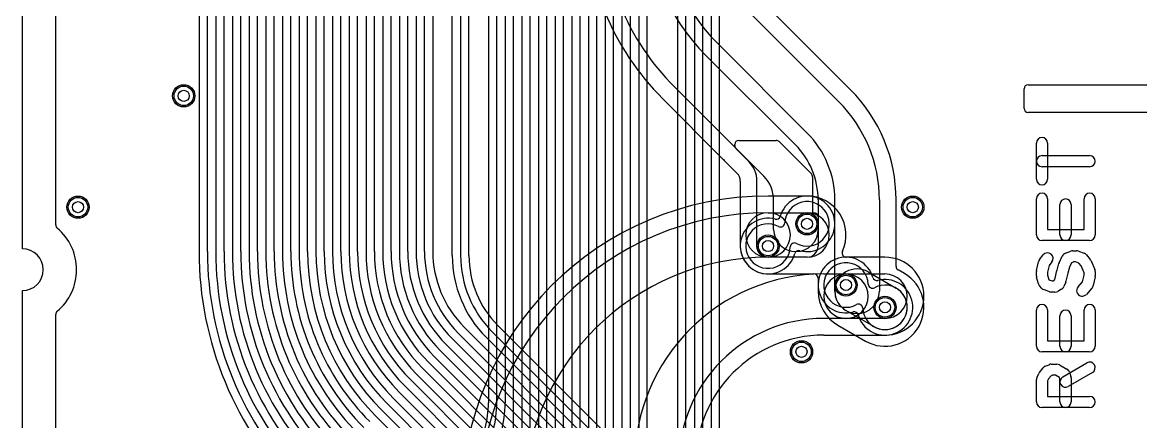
# Model space of a CAD drawing. Extents: x 0 to 57.1, y 0 to 59.8.
# Drawn here: x 0 to 20.09, y 13.15 to 20.32 of the extents above; entities that cross this region are included whole.
import ezdxf

# ---------------------------------------------------------------- set-up
doc = ezdxf.new("R2010")
doc.units = 0
for name, color, linetype in [('Hole', 1, 'CONTINUOUS'), ('L1', 3, 'CONTINUOUS'), ('L2', 3, 'CONTINUOUS'), ('L3', 3, 'CONTINUOUS'), ('L4', 3, 'CONTINUOUS'), ('Outline', 7, 'CONTINUOUS'), ('PartsSilk-A', 221, 'CONTINUOUS'), ('Resist-A', 2, 'CONTINUOUS'), ('Resist-B', 2, 'CONTINUOUS'), ('Silk-A', 140, 'CONTINUOUS')]:
    doc.layers.add(name, color=color, linetype=linetype)

msp = doc.modelspace()

# ---------------------------------------------------------------- linework, layer by layer
at = {"layer": 'Hole'}
for centre in [(2.9, 19), (1, 17), (16, 17), (14.1, 16.7), (13.4, 16.3), (14.8, 15.6), (15.5, 15.2), (14, 14.4)]:
    msp.add_circle(centre, 0.1, dxfattribs=at)
at = {"layer": 'L1'}
for p, q in [((0.60004, 16.67925), (0.60004, 42.66075)), ((14.87992, 19.11008), (13.27368, 20.71632)), ((13.06152, 20.50416), (14.66776, 18.89792)), ((14.10208, 18.33224), (12.49584, 19.93848)), ((12.2837, 19.72634), (13.88995, 18.12009)), ((13.32426, 17.5544), (11.71802, 19.16066)), ((11.50586, 18.9485), (12.57743, 17.87693)), ((12.8, 18.10605), (12.8, 18.12503)), ((12.87497, 18.2), (13.54395, 18.2)), ((13.59696, 18.17804), (14.17804, 17.59696)), ((13.05355, 17.82145), (12.82196, 18.05304)), ((12.61064, 17.84004), (12.84139, 17.60929)), ((14.2, 17.54395), (14.2, 16.9)), ((12.89996, 17.46789), (12.89996, 16.3)), ((13.2, 16.3), (13.2, 17.46789)), ((13.5, 16.6), (13.5, 17.13015)), ((14.3, 17.13015), (14.3, 16.6)), ((14.6, 15.48867), (14.6, 17.13015)), ((15.4, 17.13015), (15.4, 15.48867)), ((15.70004, 15.93616), (15.70004, 17.13015)), ((14.2, 16.9), (14.22503, 16.9)), ((14.3, 16.82503), (14.3, 16.3)), ((14.1, 16.1), (13.4, 16.1)), ((13.4, 15.79996), (14.22496, 15.79996)), ((14.29996, 15.72496), (14.29996, 15.48866)), ((15.2, 15.83508), (15.7, 15.54641)), ((15.85007, 15.80622), (15.73806, 15.87091)), ((15.3, 14.85359), (14.8, 15.14226)), ((0.60004, 9.69017), (0.60004, 15.07075)), ((14.65163, 14.88146), (15.14974, 14.59387))]:
    msp.add_line(p, q, dxfattribs=at)
for centre in [(2.9, 19), (1, 17), (16, 17), (14.1, 16.7), (13.4, 16.3), (14.8, 15.6), (15.5, 15.2), (14, 14.4)]:
    msp.add_circle(centre, 0.2, dxfattribs=at)
for centre, radius, start, end in [((14.9, 22.34264), 4.80004, 180, -135), ((14.9, 22.34264), 4.5, 180, -135), ((14.9, 22.34264), 3.7, 180, -135), ((14.9, 22.34264), 3.4, 180, -135), ((12.9, 17.13014), 2.80004, 0.000205, 45.000289), ((12.9, 17.13015), 2.5, 0, 45.000162), ((12.9, 17.13015), 1.7, 0, 45.000238), ((12.87497, 18.12503), 0.07497, 90, 180), ((12.87497, 18.10605), 0.07497, 180, -135), ((13.54395, 18.12503), 0.07497, 45, 90), ((12.9, 17.13014), 1.4, 0.000409, 45), ((12.5244, 17.8239), 0.075, 38.112174, 45), ((12.87489, 18.10616), 0.37502, -141.007818, -134.983795), ((12.55677, 17.78786), 0.075, 44.087019, 45.016205), ((12.7, 17.46789), 0.5, 0, 45.00081), ((12.69999, 17.46789), 0.19997, 0, 45), ((12.9, 17.13014), 0.6, 0.000955, 45), ((14.12503, 17.54395), 0.07497, 0, 45), ((14.22503, 16.82503), 0.07497, 0, 90), ((0.67504, 16.67925), 0.075, 180, -130.008032), ((0, 15.875), 0.97499, -49.991879, 49.991879), ((13.9, 16.6), 0.4, 180, 0), ((13.4, 16.3), 0.50004, 180, -90), ((13.4, 16.3), 0.2, 180, -90), ((14.1, 16.3), 0.2, -90, 0), ((15, 15.48867), 0.4, 59.999988, -119.999559), ((15.77504, 15.93616), 0.075, 180, -119.542105), ((14.22496, 15.72496), 0.075, 0, 90), ((15.50002, 15.19998), 0.70004, -119.839496, 59.997365), ((15, 15.48866), 0.70004, 180, -119.859292), ((15, 15.48867), 0.4, 180, 0), ((15.5, 15.2), 0.4, -120.000012, 60.000441), ((0.67504, 15.07075), 0.075, 130.008032, 180), ((14.61413, 14.81651), 0.075, 59.999272, 60.139511), ((15.11356, 14.52817), 0.075, 59.434525, 61.159085)]:
    msp.add_arc(centre, radius, start, end, dxfattribs=at)
at = {"layer": 'L2'}
for p, q in [((0.60004, 16.67925), (0.60004, 42.66075)), ((8.37496, 29.22746), (8.37496, 13.48469)), ((8.525, 13.48469), (8.525, 29.22746)), ((8.675, 29.22746), (8.675, 13.48469)), ((8.825, 6.30829), (8.825, 29.22744)), ((8.975, 29.22744), (8.975, 6.30829)), ((9.125, 6.30829), (9.125, 29.22739)), ((9.275, 29.22739), (9.275, 6.30829)), ((9.425, 6.19274), (9.425, 29.22733)), ((9.575, 29.22733), (9.575, 6.19274)), ((9.725, 5.95684), (9.725, 29.22728)), ((9.875, 29.22728), (9.875, 5.95684)), ((10.025, 5.90193), (10.025, 29.22722)), ((10.175, 29.22722), (10.175, 5.90193)), ((10.325, 6.39278), (10.325, 29.22716)), ((10.475, 29.22716), (10.475, 6.39278)), ((10.625, 6.39281), (10.625, 29.22711)), ((10.775, 29.22711), (10.775, 6.39281)), ((10.925, 6.39282), (10.925, 29.22705)), ((11.075, 29.22705), (11.075, 6.39282)), ((11.22504, 6.39282), (11.22504, 29.22705)), ((11.77496, 28.15), (11.77496, 12.68777)), ((11.925, 12.68777), (11.925, 28.15)), ((12.075, 28.15), (12.075, 12.68777)), ((12.225, 12.68783), (12.225, 28.15)), ((12.375, 28.15), (12.375, 12.68783)), ((12.52504, 12.68783), (12.52504, 28.15)), ((0.60004, 9.69017), (0.60004, 15.07075))]:
    msp.add_line(p, q, dxfattribs=at)
for centre in [(2.9, 19), (1, 17), (16, 17), (14, 14.4)]:
    msp.add_circle(centre, 0.2, dxfattribs=at)
for centre, radius, start, end in [((14.1, 16.7), 0.40004, -118.313948, 177.803842), ((0.67504, 16.67925), 0.075, 180, -130.008032), ((13.4, 16.3), 0.40004, 61.686052, -2.196158), ((13.62531, 16.71821), 0.075, -118.311104, -2.200836), ((0, 15.875), 0.97499, -49.991879, 49.991879), ((13.87469, 16.28179), 0.075, 61.688896, 177.799164), ((14.8, 15.6), 0.40004, 2.196158, -61.686052), ((15.5, 15.2), 0.40004, -177.803842, 118.313948), ((15.27469, 15.61821), 0.075, -177.799164, -61.688896), ((0.67504, 15.07075), 0.075, 130.008032, 180), ((15.02531, 15.18179), 0.075, 2.200836, 118.311104), ((6.59999, 13.48469), 1.77497, -30.000125, 0), ((6.6, 13.48469), 1.925, -29.999984, 0), ((6.6, 13.48469), 2.075, -30.000037, 0)]:
    msp.add_arc(centre, radius, start, end, dxfattribs=at)
at = {"layer": 'L3'}
for p, q in [((0.60004, 16.67925), (0.60004, 42.66075)), ((14.1, 17.20004), (13.4, 17.20004)), ((13.4, 16.9), (14.1, 16.9)), ((14.1, 16.1), (13.4, 16.1)), ((15.5, 16.10004), (14.80363, 16.10004)), ((14.4, 15.8), (14.8, 15.8)), ((14.8, 15.8), (15.5, 15.8)), ((0.60004, 9.69017), (0.60004, 15.07075)), ((14.8, 15), (14.4, 15)), ((15.5, 15), (14.8, 15)), ((14.4, 14.69996), (15.5, 14.69996))]:
    msp.add_line(p, q, dxfattribs=at)
for centre in [(2.9, 19), (1, 17), (16, 17), (14.1, 16.7), (13.4, 16.3), (14.8, 15.6), (15.5, 15.2), (14, 14.4)]:
    msp.add_circle(centre, 0.2, dxfattribs=at)
for centre, radius, start, end in [((13.4, 11.7), 5.50004, 90, 180), ((14.1, 16.5), 0.70004, -24.78806, 90), ((13.4, 11.7), 5.2, 90, 180), ((13.4, 16.5), 0.4, 90, -90), ((13.4, 16.5), 0.4, -90, 90), ((14.1, 16.5), 0.4, -90, 90), ((0.67504, 16.67925), 0.075, 180, -130.008032), ((0, 15.875), 0.97499, -49.991879, 49.991879), ((13.4, 11.7), 4.4, 90, 180), ((14.80363, 16.17506), 0.075, 155.215255, 180), ((14.80363, 16.17504), 0.075, 179.984721, -90), ((15.5, 15.4), 0.70004, -90, 90), ((14.4, 12.4), 3.4, 90, 180), ((14.8, 15.4), 0.4, 90, -90), ((14.8, 15.4), 0.4, -90, 90), ((15.5, 15.4), 0.4, -90, 90), ((0.67504, 15.07075), 0.075, 130.008032, 180), ((14.4, 12.4), 2.6, 90, 180), ((14.4, 12.4), 2.29996, 90, 180)]:
    msp.add_arc(centre, radius, start, end, dxfattribs=at)
at = {"layer": 'L4'}
for p, q in [((0.60004, 16.67925), (0.60004, 42.66075)), ((3.17496, 31.86603), (3.17496, 16.20342)), ((3.325, 16.20342), (3.325, 31.86603)), ((3.475, 31.86603), (3.475, 16.20342)), ((3.625, 16.20348), (3.625, 31.56602)), ((3.775, 31.56602), (3.775, 16.20348)), ((3.925, 16.20353), (3.925, 31.26604)), ((4.075, 31.26604), (4.075, 16.20353)), ((4.225, 16.20359), (4.225, 30.96601)), ((4.375, 30.96601), (4.375, 16.20359)), ((4.525, 16.20364), (4.525, 30.66602)), ((4.675, 30.66602), (4.675, 16.20364)), ((4.825, 16.20369), (4.825, 30.36603)), ((4.975, 30.36603), (4.975, 16.20369)), ((5.125, 16.20376), (5.125, 30.06603)), ((5.275, 30.06603), (5.275, 16.20376)), ((5.425, 16.20381), (5.425, 29.76601)), ((5.575, 29.76601), (5.575, 16.20381)), ((5.725, 16.20387), (5.725, 29.46601)), ((5.875, 29.46601), (5.875, 16.20387)), ((6.025, 16.20392), (6.025, 29.16603)), ((6.175, 29.16603), (6.175, 16.20392)), ((6.325, 16.20398), (6.325, 28.86603)), ((6.475, 28.86603), (6.475, 16.20398)), ((6.625, 16.20404), (6.625, 28.56602)), ((6.775, 28.56602), (6.775, 16.20404)), ((6.925, 16.20409), (6.925, 28.26602)), ((7.075, 28.26602), (7.075, 16.20409)), ((7.225, 16.20415), (7.225, 27.96603)), ((7.375, 27.96603), (7.375, 16.20415)), ((8.02504, 16.12843), (8.02504, 27.84932)), ((7.725, 16.12843), (7.725, 22.02422)), ((7.875, 22.02422), (7.875, 16.12843)), ((0.60004, 9.69017), (0.60004, 15.07075)), ((16.16624, 7.25202), (8.54492, 14.87334)), ((15.05407, 7.51557), (7.83276, 14.7369)), ((7.93882, 14.84296), (15.16014, 7.62164)), ((8.43882, 14.76724), (16.06014, 7.14592)), ((14.84193, 7.30341), (7.62062, 14.52472)), ((7.72668, 14.63078), (14.948, 7.40948)), ((15.95407, 7.03985), (8.33276, 14.66118)), ((9.56534, 12.15566), (7.40849, 14.31253)), ((7.51456, 14.4186), (9.67141, 12.26173)), ((9.35321, 11.94349), (7.19636, 14.10034)), ((7.30242, 14.2064), (9.45928, 12.04956)), ((9.14108, 11.7313), (6.98423, 13.88815)), ((7.09029, 13.99421), (9.24715, 11.83737)), ((8.92895, 11.51911), (6.7721, 13.67596)), ((6.87816, 13.78202), (9.03501, 11.62517)), ((8.71682, 11.30692), (6.55996, 13.46378)), ((6.66602, 13.56984), (8.82288, 11.41298)), ((6.4539, 13.35766), (8.61075, 11.20079)), ((8.50468, 11.09472), (6.34783, 13.25159))]:
    msp.add_line(p, q, dxfattribs=at)
for centre in [(2.9, 19), (1, 17), (16, 17), (14.1, 16.7), (13.4, 16.3), (14.8, 15.6), (15.5, 15.2), (14, 14.4)]:
    msp.add_circle(centre, 0.2, dxfattribs=at)
for centre, radius, start, end in [((14.1, 16.7), 0.50005, -104.764908, 164.252757), ((0.67504, 16.67925), 0.075, 180, -130.008032), ((13.40001, 16.30001), 0.50003, 75.347069, -15.747865), ((13.54547, 16.85634), 0.075, -104.651407, -103.737918), ((13.54654, 16.85607), 0.075, -104.581019, -15.752305), ((0, 15.875), 0.97499, -49.991879, 49.991879), ((9.3, 16.20342), 6.12504, 180, -135), ((9.3, 16.20342), 5.975, 180, -135), ((9.3, 16.20342), 5.825, 180, -135), ((9.3, 16.20348), 5.675, 180, -135), ((9.3, 16.20348), 5.525, 180, -135), ((9.3, 16.20353), 5.375, 180, -135.000075), ((9.3, 16.20353), 5.225, 180, -135.000078), ((9.3, 16.20359), 5.075, 180, -134.99992), ((9.3, 16.20359), 4.925, 180, -134.999918), ((9.3, 16.20364), 4.775, 180, -135), ((9.3, 16.20364), 4.625, 180, -135), ((9.3, 16.20369), 4.475, 180, -135), ((9.3, 16.20369), 4.325, 180, -135), ((9.3, 16.20376), 4.175, 180, -135), ((9.3, 16.20376), 4.025, 180, -135), ((9.3, 16.20381), 3.875, 180, -135.000105), ((9.3, 16.20381), 3.725, 180, -135.000109), ((9.3, 16.20387), 3.575, 180, -134.999887), ((9.3, 16.20387), 3.425, 180, -134.999882), ((9.3, 16.20392), 3.275, 180, -135), ((9.3, 16.20392), 3.125, 180, -135), ((9.3, 16.20398), 2.975, 180, -135), ((9.3, 16.20398), 2.825, 180, -135), ((9.3, 16.20404), 2.675, 180, -135), ((9.3, 16.20404), 2.525, 180, -135), ((9.3, 16.20409), 2.375, 180, -135.000171), ((9.3, 16.20409), 2.225, 180, -135.000182), ((9.3, 16.20415), 2.075, 180, -134.999805), ((9.3, 16.20415), 1.925, 180, -134.99979), ((9.8, 16.12843), 2.075, 180, -134.999805), ((9.8, 16.12843), 1.925, 180, -134.99979), ((9.8, 16.12843), 1.77496, 180, -134.999772), ((13.95345, 16.14394), 0.075, 75.237383, 164.247695), ((14.8, 15.59999), 0.50004, 15.747554, -75.235908), ((15.50001, 15.2), 0.50005, -164.252757, 104.766016), ((15.35345, 15.75606), 0.075, -164.247695, -75.237383), ((0.67504, 15.07075), 0.075, 130.008032, 180), ((14.94654, 15.04394), 0.075, 15.742879, 104.762617)]:
    msp.add_arc(centre, radius, start, end, dxfattribs=at)
at = {"layer": 'Outline'}
for p, q in [((0, 16.25), (0, 43.09)), ((0, 1.5), (0, 15.5))]:
    msp.add_line(p, q, dxfattribs=at)
msp.add_arc((0, 15.875), 0.375, -90, 90, dxfattribs=at)
at = {"layer": 'PartsSilk-A'}
for p, q in [((18, 18.775), (18, 19.125)), ((18.075, 19.2), (29.075, 19.2)), ((29.075, 18.7), (18.075, 18.7)), ((18.22222, 17.5), (18.22222, 18.15185)), ((18.42222, 18.15185), (18.42222, 17.5)), ((18.32222, 17.92593), (19.17778, 17.92593)), ((19.17778, 17.72593), (18.32222, 17.72593)), ((18.22222, 16.5), (18.22222, 17.15185)), ((18.42222, 17.15185), (18.42222, 16.6)), ((19.07778, 16.6), (19.07778, 17.15185)), ((19.27778, 17.15185), (19.27778, 16.5)), ((18.64444, 16.5), (18.64444, 17.04815)), ((18.84444, 17.04815), (18.84444, 16.5)), ((18.42222, 16.6), (19.07778, 16.6)), ((19.17778, 16.4), (18.32222, 16.4)), ((18.27816, 16.05962), (18.34482, 16.1411)), ((18.63168, 16.00171), (18.68724, 16.12023)), ((18.74305, 16.17156), (18.84305, 16.20859)), ((18.87778, 16.21481), (18.94444, 16.21481)), ((18.97917, 16.20859), (19.07917, 16.17156)), ((19.12183, 16.14111), (19.1885, 16.05963)), ((18.22444, 15.8617), (18.25778, 16.01726)), ((18.44827, 15.9517), (18.42222, 15.83014)), ((18.49962, 16.01446), (18.44827, 15.9517)), ((18.59262, 15.86781), (18.62595, 15.98633)), ((18.81626, 15.92427), (18.78587, 15.81621)), ((18.85093, 15.99823), (18.81626, 15.92427)), ((18.8957, 16.01481), (18.85093, 15.99823)), ((18.92652, 16.01481), (18.8957, 16.01481)), ((18.98425, 15.99343), (18.92652, 16.01481)), ((19.02476, 15.94391), (18.98425, 15.99343)), ((19.07778, 15.82021), (19.02476, 15.94391)), ((19.20302, 16.03569), (19.26969, 15.88013)), ((18.22222, 15.76667), (18.22222, 15.84074)), ((18.2593, 15.62107), (18.22596, 15.73959)), ((18.42222, 15.83014), (18.42222, 15.78047)), ((18.42222, 15.78047), (18.4455, 15.69769)), ((18.4455, 15.69769), (18.44674, 15.69632)), ((18.44674, 15.69632), (18.50681, 15.67407)), ((18.50681, 15.67407), (18.52964, 15.67407)), ((18.52964, 15.67407), (18.54296, 15.68147)), ((18.54296, 15.68147), (18.55984, 15.72271)), ((18.55984, 15.72271), (18.59133, 15.86269)), ((18.78587, 15.81621), (18.75312, 15.67064)), ((19.05225, 15.65817), (19.07778, 15.77727)), ((19.07778, 15.77727), (19.07778, 15.82021)), ((19.27556, 15.74571), (19.24222, 15.59015)), ((19.27778, 15.84074), (19.27778, 15.76667)), ((18.31455, 15.54422), (18.28122, 15.58126)), ((18.45416, 15.4803), (18.35416, 15.51734)), ((18.55556, 15.47407), (18.48889, 15.47407)), ((18.67079, 15.5237), (18.60413, 15.48666)), ((18.74811, 15.65472), (18.71477, 15.57324)), ((18.97011, 15.5669), (19.05225, 15.65817)), ((19.21877, 15.54421), (19.11877, 15.4331)), ((18.22222, 14.5), (18.22222, 15.15185)), ((18.42222, 15.15185), (18.42222, 14.6)), ((19.07778, 14.6), (19.07778, 15.15185)), ((19.27778, 15.15185), (19.27778, 14.5)), ((18.64444, 14.5), (18.64444, 15.04815)), ((18.84444, 15.04815), (18.84444, 14.5)), ((18.42222, 14.6), (19.07778, 14.6)), ((19.17778, 14.4), (18.32222, 14.4)), ((18.27816, 14.02999), (18.34482, 14.11147)), ((18.38161, 14.13953), (18.44828, 14.16916)), ((18.48889, 14.17778), (18.58889, 14.17778)), ((18.63746, 14.16519), (18.77079, 14.09111)), ((18.69419, 13.94942), (19.12753, 14.20127)), ((18.22222, 13.5), (18.22222, 13.9)), ((18.23278, 13.94473), (18.26612, 14.0114)), ((18.44002, 13.91198), (18.42222, 13.87639)), ((18.42222, 13.87639), (18.42222, 13.6)), ((18.48456, 13.96643), (18.44002, 13.91198)), ((18.51011, 13.97778), (18.48456, 13.96643)), ((18.56298, 13.97778), (18.51011, 13.97778)), ((18.63812, 13.93603), (18.56298, 13.97778)), ((18.64444, 13.91495), (18.63812, 13.93603)), ((18.64444, 13.5), (18.64444, 13.91495)), ((19.22803, 14.02835), (18.79469, 13.7765)), ((18.818, 14.03243), (18.84022, 13.95836)), ((18.84444, 13.92963), (18.84444, 13.5)), ((18.42222, 13.6), (19.17778, 13.6)), ((19.17778, 13.4), (18.32222, 13.4))]:
    msp.add_line(p, q, dxfattribs=at)
for centre, radius, start, end in [((18.075, 19.125), 0.075, 90, 180), ((18.075, 18.775), 0.075, 180, -90), ((18.32222, 18.15185), 0.1, 0, 180), ((18.32222, 17.82593), 0.1, 90, -90), ((19.17778, 17.82593), 0.1, -90, 90), ((18.32222, 17.5), 0.1, 180, 0), ((18.32222, 17.15185), 0.1, 0, 180), ((18.74444, 17.04815), 0.1, 0, 180), ((19.17778, 17.15185), 0.1, 0, 180), ((18.32222, 16.5), 0.1, 180, -90), ((18.74444, 16.5), 0.1, 180, 0), ((19.17778, 16.5), 0.1, -90, 0), ((18.42222, 16.07778), 0.1, -39.286182, 140.712891), ((18.77778, 16.07778), 0.1, 110.321346, 154.883679), ((18.87778, 16.11481), 0.1, 90, 110.319591), ((18.94444, 16.11481), 0.1, 69.678654, 90), ((19.04444, 16.07778), 0.1, 39.294244, 69.680409), ((18.35556, 15.9963), 0.1, 140.713818, 167.901241), ((18.72222, 15.95926), 0.1, 154.880301, 164.293042), ((19.11111, 15.9963), 0.1, 23.198591, 39.291321), ((19.17778, 15.84074), 0.1, 0, 23.199035), ((18.32222, 15.84074), 0.1, 167.901241, 180), ((18.32222, 15.76667), 0.1, 180, -164.28757), ((18.68889, 15.84074), 0.1, 164.294637, 167.320997), ((19.17778, 15.76667), 0.1, -12.098759, 0), ((18.35556, 15.64815), 0.1, -164.28757, -138.019601), ((18.38889, 15.61111), 0.1, -138.019601, -110.323336), ((18.48889, 15.57407), 0.1, -110.323336, -90), ((18.55556, 15.57407), 0.1, -90, -60.940944), ((18.62222, 15.61111), 0.1, -60.940944, -22.253604), ((18.65556, 15.69259), 0.1, -22.253604, -12.679824), ((19.04444, 15.5), 0.1, 138.01151, -41.987497), ((19.14444, 15.61111), 0.1, -41.98849, -12.096769), ((18.32222, 15.15185), 0.1, 0, 180), ((18.74444, 15.04815), 0.1, 0, 180), ((19.17778, 15.15185), 0.1, 0, 180), ((18.32222, 14.5), 0.1, 180, -90), ((18.74444, 14.5), 0.1, 180, 0), ((19.17778, 14.5), 0.1, -90, 0), ((18.42222, 14.04815), 0.1, 113.960744, 140.712891), ((18.48889, 14.07778), 0.1, 90, 113.961692), ((18.58889, 14.07778), 0.1, 60.940944, 90), ((18.72222, 14.0037), 0.1, 16.697049, 60.942842), ((19.17778, 14.11481), 0.1, -59.835119, 120.164442), ((18.32222, 13.9), 0.1, 153.429824, 180), ((18.35556, 13.96667), 0.1, 140.713818, 153.431511), ((18.74444, 13.86296), 0.1, 120.164881, -59.835558), ((18.74444, 13.92963), 0.1, 0, 16.698535), ((18.32222, 13.5), 0.1, 180, -90), ((18.74444, 13.5), 0.1, 180, 0), ((19.17778, 13.5), 0.1, -90, 90)]:
    msp.add_arc(centre, radius, start, end, dxfattribs=at)
at = {"layer": 'Resist-A'}
for centre in [(2.9, 19), (1, 17), (16, 17), (14.1, 16.7), (13.4, 16.3), (14.8, 15.6), (15.5, 15.2), (14, 14.4)]:
    msp.add_circle(centre, 0.175, dxfattribs=at)
at = {"layer": 'Resist-B'}
for centre in [(2.9, 19), (1, 17), (16, 17), (14.1, 16.7), (13.4, 16.3), (14.8, 15.6), (15.5, 15.2), (14, 14.4)]:
    msp.add_circle(centre, 0.175, dxfattribs=at)
at = {"layer": 'Silk-A'}
for p, q in [((18, 18.775), (18, 19.125)), ((18.075, 19.2), (29.075, 19.2)), ((29.075, 18.7), (18.075, 18.7)), ((18.22222, 17.5), (18.22222, 18.15185)), ((18.42222, 18.15185), (18.42222, 17.5)), ((18.32222, 17.92593), (19.17778, 17.92593)), ((19.17778, 17.72593), (18.32222, 17.72593)), ((18.22222, 16.5), (18.22222, 17.15185)), ((18.42222, 17.15185), (18.42222, 16.6)), ((19.07778, 16.6), (19.07778, 17.15185)), ((19.27778, 17.15185), (19.27778, 16.5)), ((18.64444, 16.5), (18.64444, 17.04815)), ((18.84444, 17.04815), (18.84444, 16.5)), ((18.42222, 16.6), (19.07778, 16.6)), ((19.17778, 16.4), (18.32222, 16.4)), ((18.27816, 16.05962), (18.34482, 16.1411)), ((18.63168, 16.00171), (18.68724, 16.12023)), ((18.74305, 16.17156), (18.84305, 16.20859)), ((18.87778, 16.21481), (18.94444, 16.21481)), ((18.97917, 16.20859), (19.07917, 16.17156)), ((19.12183, 16.14111), (19.1885, 16.05963)), ((18.22444, 15.8617), (18.25778, 16.01726)), ((18.44827, 15.9517), (18.42222, 15.83014)), ((18.49962, 16.01446), (18.44827, 15.9517)), ((18.59262, 15.86781), (18.62595, 15.98633)), ((18.81626, 15.92427), (18.78587, 15.81621)), ((18.85093, 15.99823), (18.81626, 15.92427)), ((18.8957, 16.01481), (18.85093, 15.99823)), ((18.92652, 16.01481), (18.8957, 16.01481)), ((18.98425, 15.99343), (18.92652, 16.01481)), ((19.02476, 15.94391), (18.98425, 15.99343)), ((19.07778, 15.82021), (19.02476, 15.94391)), ((19.20302, 16.03569), (19.26969, 15.88013)), ((18.22222, 15.76667), (18.22222, 15.84074)), ((18.2593, 15.62107), (18.22596, 15.73959)), ((18.42222, 15.83014), (18.42222, 15.78047)), ((18.42222, 15.78047), (18.4455, 15.69769)), ((18.4455, 15.69769), (18.44674, 15.69632)), ((18.44674, 15.69632), (18.50681, 15.67407)), ((18.50681, 15.67407), (18.52964, 15.67407)), ((18.52964, 15.67407), (18.54296, 15.68147)), ((18.54296, 15.68147), (18.55984, 15.72271)), ((18.55984, 15.72271), (18.59133, 15.86269)), ((18.78587, 15.81621), (18.75312, 15.67064)), ((19.05225, 15.65817), (19.07778, 15.77727)), ((19.07778, 15.77727), (19.07778, 15.82021)), ((19.27556, 15.74571), (19.24222, 15.59015)), ((19.27778, 15.84074), (19.27778, 15.76667)), ((18.31455, 15.54422), (18.28122, 15.58126)), ((18.45416, 15.4803), (18.35416, 15.51734)), ((18.55556, 15.47407), (18.48889, 15.47407)), ((18.67079, 15.5237), (18.60413, 15.48666)), ((18.74811, 15.65472), (18.71477, 15.57324)), ((18.97011, 15.5669), (19.05225, 15.65817)), ((19.21877, 15.54421), (19.11877, 15.4331)), ((18.22222, 14.5), (18.22222, 15.15185)), ((18.42222, 15.15185), (18.42222, 14.6)), ((19.07778, 14.6), (19.07778, 15.15185)), ((19.27778, 15.15185), (19.27778, 14.5)), ((18.64444, 14.5), (18.64444, 15.04815)), ((18.84444, 15.04815), (18.84444, 14.5)), ((18.42222, 14.6), (19.07778, 14.6)), ((19.17778, 14.4), (18.32222, 14.4)), ((18.27816, 14.02999), (18.34482, 14.11147)), ((18.38161, 14.13953), (18.44828, 14.16916)), ((18.48889, 14.17778), (18.58889, 14.17778)), ((18.63746, 14.16519), (18.77079, 14.09111)), ((18.69419, 13.94942), (19.12753, 14.20127)), ((18.22222, 13.5), (18.22222, 13.9)), ((18.23278, 13.94473), (18.26612, 14.0114)), ((18.44002, 13.91198), (18.42222, 13.87639)), ((18.42222, 13.87639), (18.42222, 13.6)), ((18.48456, 13.96643), (18.44002, 13.91198)), ((18.51011, 13.97778), (18.48456, 13.96643)), ((18.56298, 13.97778), (18.51011, 13.97778)), ((18.63812, 13.93603), (18.56298, 13.97778)), ((18.64444, 13.91495), (18.63812, 13.93603)), ((18.64444, 13.5), (18.64444, 13.91495)), ((19.22803, 14.02835), (18.79469, 13.7765)), ((18.818, 14.03243), (18.84022, 13.95836)), ((18.84444, 13.92963), (18.84444, 13.5)), ((18.42222, 13.6), (19.17778, 13.6)), ((19.17778, 13.4), (18.32222, 13.4))]:
    msp.add_line(p, q, dxfattribs=at)
for centre, radius, start, end in [((18.075, 19.125), 0.075, 90, 180), ((18.075, 18.775), 0.075, 180, -90), ((18.32222, 18.15185), 0.1, 0, 180), ((18.32222, 17.82593), 0.1, 90, -90), ((19.17778, 17.82593), 0.1, -90, 90), ((18.32222, 17.5), 0.1, 180, 0), ((18.32222, 17.15185), 0.1, 0, 180), ((18.74444, 17.04815), 0.1, 0, 180), ((19.17778, 17.15185), 0.1, 0, 180), ((18.32222, 16.5), 0.1, 180, -90), ((18.74444, 16.5), 0.1, 180, 0), ((19.17778, 16.5), 0.1, -90, 0), ((18.42222, 16.07778), 0.1, -39.286182, 140.712891), ((18.77778, 16.07778), 0.1, 110.321346, 154.883679), ((18.87778, 16.11481), 0.1, 90, 110.319591), ((18.94444, 16.11481), 0.1, 69.678654, 90), ((19.04444, 16.07778), 0.1, 39.294244, 69.680409), ((18.35556, 15.9963), 0.1, 140.713818, 167.901241), ((18.72222, 15.95926), 0.1, 154.880301, 164.293042), ((19.11111, 15.9963), 0.1, 23.198591, 39.291321), ((19.17778, 15.84074), 0.1, 0, 23.199035), ((18.32222, 15.84074), 0.1, 167.901241, 180), ((18.32222, 15.76667), 0.1, 180, -164.28757), ((18.68889, 15.84074), 0.1, 164.294637, 167.320997), ((19.17778, 15.76667), 0.1, -12.098759, 0), ((18.35556, 15.64815), 0.1, -164.28757, -138.019601), ((18.38889, 15.61111), 0.1, -138.019601, -110.323336), ((18.48889, 15.57407), 0.1, -110.323336, -90), ((18.55556, 15.57407), 0.1, -90, -60.940944), ((18.62222, 15.61111), 0.1, -60.940944, -22.253604), ((18.65556, 15.69259), 0.1, -22.253604, -12.679824), ((19.04444, 15.5), 0.1, 138.01151, -41.987497), ((19.14444, 15.61111), 0.1, -41.98849, -12.096769), ((18.32222, 15.15185), 0.1, 0, 180), ((18.74444, 15.04815), 0.1, 0, 180), ((19.17778, 15.15185), 0.1, 0, 180), ((18.32222, 14.5), 0.1, 180, -90), ((18.74444, 14.5), 0.1, 180, 0), ((19.17778, 14.5), 0.1, -90, 0), ((18.42222, 14.04815), 0.1, 113.960744, 140.712891), ((18.48889, 14.07778), 0.1, 90, 113.961692), ((18.58889, 14.07778), 0.1, 60.940944, 90), ((18.72222, 14.0037), 0.1, 16.697049, 60.942842), ((19.17778, 14.11481), 0.1, -59.835119, 120.164442), ((18.32222, 13.9), 0.1, 153.429824, 180), ((18.35556, 13.96667), 0.1, 140.713818, 153.431511), ((18.74444, 13.86296), 0.1, 120.164881, -59.835558), ((18.74444, 13.92963), 0.1, 0, 16.698535), ((18.32222, 13.5), 0.1, 180, -90), ((18.74444, 13.5), 0.1, 180, 0), ((19.17778, 13.5), 0.1, -90, 90)]:
    msp.add_arc(centre, radius, start, end, dxfattribs=at)

doc.saveas('drawing.dxf')
